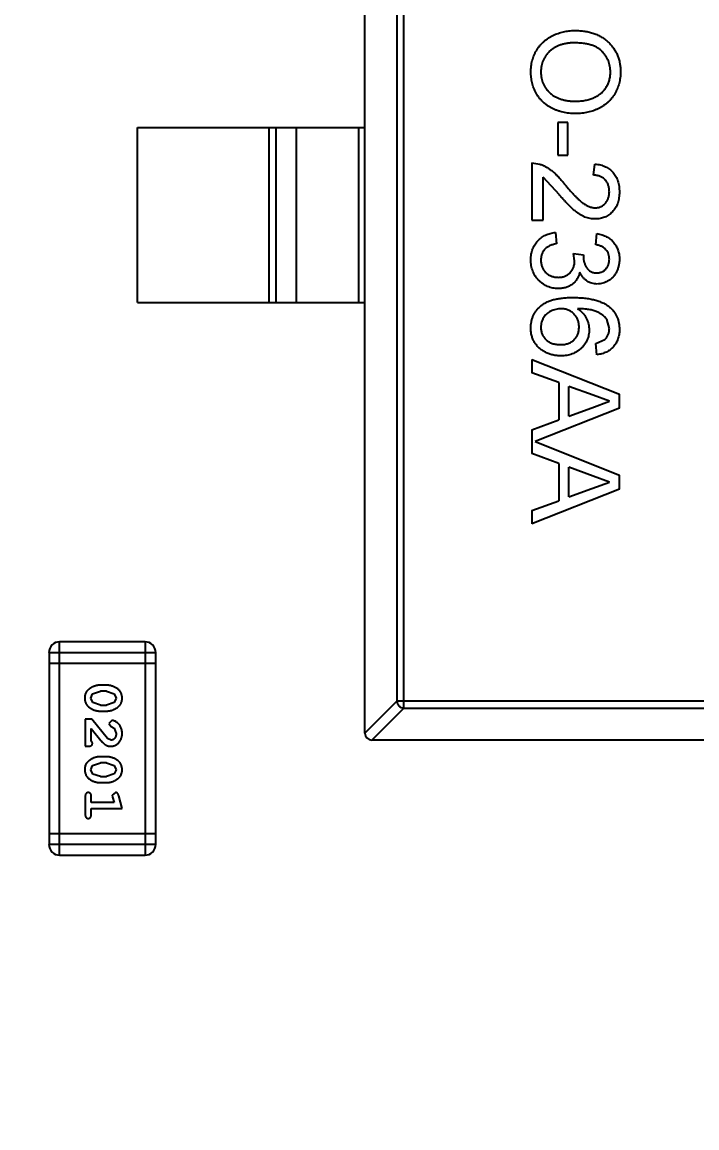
# Model space of a CAD drawing. Header units: inches. Extents: x 398 to 599, y 40 to 151.
# Drawn here: x 556.841 to 558.769, y 82.382 to 85.542 of the extents above; entities that cross this region are included whole.
import ezdxf

# ---------------------------------------------------------------- set-up
doc = ezdxf.new("R2010")
doc.units = ezdxf.units.IN
doc.header["$LTSCALE"] = 1.21
doc.header["$MEASUREMENT"] = 0
doc.header["$PDMODE"] = 3
doc.header["$PDSIZE"] = 0.3125
doc.layers.get('0').update_dxf_attribs({"linetype": 'CONTINUOUS'})
doc.layers.get('Defpoints').update_dxf_attribs({"linetype": 'CONTINUOUS'})
doc.layers.add('DIM', color=3, linetype='CONTINUOUS')
doc.styles.get("Standard").update_dxf_attribs({"font": 'txt', "width": 0.8})
doc.dimstyles.get("Standard").update_dxf_attribs({"dimtxt": 0.15625, "dimasz": 0.1875, "dimexe": 0.125, "dimexo": 0.0625, "dimgap": 0.09, "dimtad": 0, "dimtih": 1, "dimtoh": 1, "dimzin": 4, "dimdsep": 46, "dimtxsty": 'Standard', "dimblk": '_FILLED', "dimblk1": '_FILLED', "dimblk2": '_FILLED', "dimcen": 0.09, "dimazin": 1, "dimtp": 0.01, "dimtm": 0.01, "dimtfac": 1, "dimtofl": 0, "dimtmove": 0, "dimatfit": 3, "dimldrblk": '_FILLED', "dimfxl": 1, "dimtolj": 1, "dimtzin": 4, "dimarcsym": 0})

# ---------------------------------------------------------------- blocks, each defined once
blk = doc.blocks.new('_FILLED')
at = {"color": 0, "linetype": 'ByBlock'}
blk.add_solid([(0, 0), (-1, 0.1667), (-1, -0.1667)], dxfattribs=at)
blk = doc.blocks.new('*D71')
at = {"layer": 'Defpoints', "color": 0}
for p in [(570.261, 87.005), (553.751, 68.4022), (553.751, 64.8591)]:
    blk.add_point(p, dxfattribs=at)
at = {"layer": 'DIM', "color": 0, "lineweight": -2}
for p, q in [((570.261, 86.9425), (570.261, 64.7341)), ((553.751, 68.3397), (553.751, 64.7341)), ((555.751, 64.8591), (559.2494, 64.8591)), ((568.261, 64.8591), (564.7627, 64.8591))]:
    blk.add_line(p, q, dxfattribs=at)
at = {"layer": 'DIM', "color": 0, "lineweight": -2, "xscale": 2, "yscale": 2, "zscale": 2, "rotation": 180}
blk.add_blockref('_FILLED', (553.751, 64.8591), dxfattribs=at)
at = {"layer": 'DIM', "color": 0, "lineweight": -2, "xscale": 2, "yscale": 2, "zscale": 2}
blk.add_blockref('_FILLED', (570.261, 64.8591), dxfattribs=at)
at = {"layer": 'DIM', "color": 0, "insert": (562.006, 64.8591), "char_height": 2, "attachment_point": 5}
blk.add_mtext('\\A1;16.51', dxfattribs=at)

msp = doc.modelspace()

# ---------------------------------------------------------------- linework, layer by layer
at = {"color": 7, "linetype": 'Continuous'}
for p, q in [((557.8205, 83.5104), (557.8205, 86.4704)), ((557.9119, 86.3792), (557.9119, 83.6015)), ((557.9316, 83.5818), (557.9316, 86.3989)), ((557.1705, 84.7404), (557.1705, 85.2404)), ((557.1705, 85.2404), (557.8205, 85.2404)), ((557.5466, 84.7404), (557.5466, 85.2404)), ((557.5664, 85.2404), (557.5664, 84.7404)), ((557.6245, 85.2404), (557.6245, 84.7404)), ((557.8027, 84.7404), (557.8027, 85.2404)), ((558.3714, 85.2548), (558.3714, 85.1618)), ((558.4003, 85.2548), (558.3714, 85.2548)), ((558.4003, 85.1618), (558.4003, 85.2548)), ((558.3714, 85.1618), (558.4003, 85.1618)), ((558.2977, 85.1394), (558.2977, 84.9759)), ((558.2977, 85.1394), (558.3199, 85.136)), ((558.474, 85.1041), (558.4772, 85.1362)), ((558.3298, 84.9759), (558.3298, 85.0982)), ((558.3761, 85.0485), (558.3298, 85.0982)), ((558.2977, 84.9759), (558.3298, 84.9759)), ((558.365, 84.9407), (558.3682, 84.9086)), ((558.4804, 84.9054), (558.4836, 84.9374)), ((558.4163, 84.8801), (558.4451, 84.8767)), ((558.4197, 84.8593), (558.4163, 84.8801)), ((558.4451, 84.8767), (558.4448, 84.8721)), ((557.1705, 84.7404), (557.8205, 84.7404)), ((558.5189, 84.6656), (558.5115, 84.6929)), ((558.4804, 84.6233), (558.506, 84.6349)), ((558.4836, 84.5913), (558.4804, 84.6233)), ((558.2977, 84.5774), (558.2977, 84.54)), ((558.2977, 84.5774), (558.5477, 84.4782)), ((558.3746, 84.5116), (558.2977, 84.54)), ((558.3746, 84.5116), (558.3746, 84.405)), ((558.4035, 84.4156), (558.4035, 84.5009)), ((558.4727, 84.4754), (558.4035, 84.5009)), ((558.4692, 84.4399), (558.5189, 84.4583)), ((558.5189, 84.4583), (558.4727, 84.4754)), ((558.5477, 84.4384), (558.5477, 84.4782)), ((558.5477, 84.4384), (558.3072, 84.3429)), ((558.4035, 84.4156), (558.4692, 84.4399)), ((558.2977, 84.3765), (558.3746, 84.405)), ((558.2977, 84.3765), (558.2977, 84.3092)), ((558.3072, 84.3429), (558.5477, 84.2474)), ((558.3746, 84.2808), (558.2977, 84.3092)), ((558.3746, 84.2808), (558.3746, 84.1742)), ((558.4035, 84.1848), (558.4035, 84.2702)), ((558.4727, 84.2446), (558.4035, 84.2702)), ((558.5189, 84.2275), (558.4727, 84.2446)), ((558.5477, 84.2076), (558.5477, 84.2474)), ((558.5477, 84.2076), (558.2977, 84.1084)), ((558.4035, 84.1848), (558.4692, 84.2091)), ((558.4692, 84.2091), (558.5189, 84.2275)), ((558.2977, 84.1458), (558.3746, 84.1742)), ((558.2977, 84.1458), (558.2977, 84.1084)), ((556.9483, 83.1614), (556.9483, 83.771)), ((557.1922, 83.771), (556.9483, 83.771)), ((557.1922, 83.771), (557.1922, 83.1614)), ((556.9179, 83.7405), (556.9179, 83.1919)), ((556.9179, 83.7405), (557.2227, 83.7405)), ((557.2227, 83.1919), (557.2227, 83.7405)), ((556.9179, 83.7101), (557.2227, 83.7101)), ((557.0425, 83.6222), (557.0648, 83.6298)), ((557.0823, 83.6471), (557.0645, 83.6471)), ((557.082, 83.6298), (557.0648, 83.6298)), ((557.082, 83.6298), (557.1038, 83.6226)), ((557.0372, 83.61), (557.0425, 83.6222)), ((557.043, 83.5978), (557.0372, 83.61)), ((557.0648, 83.5905), (557.043, 83.5978)), ((557.1043, 83.5981), (557.082, 83.5905)), ((557.1038, 83.6226), (557.1096, 83.6102)), ((557.1096, 83.6102), (557.1043, 83.5981)), ((557.8205, 83.5101), (557.9119, 83.6015)), ((559.4291, 83.6015), (557.9119, 83.6015)), ((557.0645, 83.5732), (557.0823, 83.5732)), ((557.0648, 83.5905), (557.082, 83.5905)), ((557.9316, 83.5818), (557.8402, 83.4904)), ((557.9316, 83.5818), (559.4094, 83.5818)), ((557.0215, 83.5496), (557.0215, 83.4725)), ((557.0404, 83.5496), (557.0215, 83.5496)), ((557.0853, 83.4946), (557.0404, 83.5496)), ((557.0976, 83.5465), (557.0891, 83.5376)), ((557.0891, 83.5376), (557.0957, 83.5292)), ((557.0388, 83.4867), (557.0388, 83.5229)), ((557.0388, 83.5229), (557.0658, 83.4893)), ((557.0957, 83.5292), (557.1042, 83.5242)), ((557.1042, 83.5242), (557.1096, 83.5093)), ((557.0215, 83.4725), (557.0294, 83.4725)), ((557.0419, 83.4812), (557.0388, 83.4867)), ((557.0951, 83.4898), (557.0853, 83.4946)), ((559.5005, 83.4904), (557.8405, 83.4904)), ((557.0823, 83.4426), (557.0645, 83.4426)), ((557.0372, 83.4055), (557.0425, 83.4177)), ((557.0425, 83.4177), (557.0648, 83.4253)), ((557.082, 83.4253), (557.0648, 83.4253)), ((557.082, 83.4253), (557.1038, 83.4181)), ((557.1038, 83.4181), (557.1096, 83.4057)), ((557.043, 83.3932), (557.0372, 83.4055)), ((557.0648, 83.386), (557.043, 83.3932)), ((557.0648, 83.386), (557.082, 83.386)), ((557.1043, 83.3936), (557.082, 83.386)), ((557.1096, 83.4057), (557.1043, 83.3936)), ((557.0645, 83.3687), (557.0823, 83.3687)), ((557.0215, 83.3294), (557.0215, 83.2774)), ((557.0388, 83.3121), (557.0388, 83.3294)), ((557.1078, 83.3404), (557.0986, 83.3325)), ((557.0986, 83.3325), (557.0996, 83.3271)), ((557.0996, 83.3271), (557.1038, 83.3121)), ((557.1269, 83.2948), (557.117, 83.3313)), ((557.1038, 83.3121), (557.0388, 83.3121)), ((557.0388, 83.2774), (557.0388, 83.2948)), ((557.0388, 83.2948), (557.1269, 83.2948)), ((557.2227, 83.2224), (556.9179, 83.2224)), ((557.2227, 83.1919), (556.9179, 83.1919)), ((556.9483, 83.1614), (557.1922, 83.1614))]:
    msp.add_line(p, q, dxfattribs=at)
for centre, radius, start, end in [((553.751, 92.925), 23, 281.22586, 258.77532), ((553.751, 92.925), 22.75, 294.44334, 241.13427), ((556.9483, 83.7405), 0.0305, 90, 180), ((557.1922, 83.7405), 0.0305, 0, 90), ((557.8405, 83.5104), 0.02, 180, 270), ((556.9483, 83.1919), 0.0305, 180, 270), ((557.1922, 83.1919), 0.0305, 270, 0)]:
    msp.add_arc(centre, radius, start, end, dxfattribs=at)
for points, knots in [([(558.2945, 85.399), (558.2945, 85.4019), (558.2946, 85.4075), (558.2955, 85.416), (558.2968, 85.4242), (558.2986, 85.4321), (558.301, 85.4399), (558.3039, 85.4473), (558.3073, 85.4546), (558.3113, 85.4616), (558.3157, 85.4683), (558.3205, 85.4745), (558.3257, 85.4804), (558.3314, 85.4858), (558.3373, 85.4909), (558.3437, 85.4955), (558.3504, 85.4997), (558.3575, 85.5034), (558.3649, 85.5068), (558.3723, 85.5096), (558.3799, 85.5121), (558.3876, 85.5141), (558.3954, 85.5157), (558.4033, 85.5167), (558.4113, 85.5175), (558.4167, 85.5175), (558.4194, 85.5176)], [0, 0, 0, 0, 0.044697, 0.088534, 0.131409, 0.173814, 0.215715, 0.257247, 0.298848, 0.340604, 0.382029, 0.42297, 0.463632, 0.504048, 0.544591, 0.584964, 0.626265, 0.667979, 0.709943, 0.751382, 0.792619, 0.833948, 0.875008, 0.916446, 0.957907, 1, 1, 1, 1]), ([(558.4194, 85.5176), (558.4244, 85.5175), (558.4342, 85.5173), (558.4484, 85.5157), (558.4618, 85.5132), (558.4743, 85.5095), (558.486, 85.5048), (558.497, 85.4992), (558.507, 85.4924), (558.5161, 85.4846), (558.5242, 85.476), (558.5315, 85.4668), (558.5375, 85.4569), (558.5424, 85.4465), (558.5462, 85.4354), (558.5489, 85.4237), (558.5506, 85.4115), (558.5508, 85.4031), (558.5509, 85.3988)], [0, 0, 0, 0, 0.075226, 0.146575, 0.2145, 0.27953, 0.342403, 0.403496, 0.463762, 0.523864, 0.583252, 0.641302, 0.698898, 0.756295, 0.814628, 0.874325, 0.935783, 1, 1, 1, 1]), ([(558.419, 85.4823), (558.4154, 85.4823), (558.4084, 85.4822), (558.3981, 85.481), (558.3884, 85.4791), (558.3793, 85.4766), (558.3708, 85.4732), (558.3629, 85.4692), (558.3556, 85.4643), (558.3489, 85.4588), (558.3429, 85.4527), (558.3376, 85.4462), (558.3332, 85.4392), (558.3296, 85.4319), (558.3268, 85.4243), (558.3248, 85.4162), (558.3236, 85.4078), (558.3234, 85.4021), (558.3234, 85.3991)], [0, 0, 0, 0, 0.075964, 0.148125, 0.217201, 0.2833, 0.347202, 0.4093, 0.470426, 0.531588, 0.591739, 0.650258, 0.707303, 0.764208, 0.821148, 0.879119, 0.938423, 1, 1, 1, 1]), ([(558.5221, 85.3986), (558.522, 85.4014), (558.5219, 85.407), (558.5207, 85.4151), (558.5189, 85.423), (558.5163, 85.4306), (558.5129, 85.4378), (558.5088, 85.4448), (558.504, 85.4515), (558.4984, 85.4578), (558.492, 85.4637), (558.4844, 85.4687), (558.4759, 85.4729), (558.4665, 85.4764), (558.456, 85.4791), (558.4445, 85.4809), (558.4321, 85.4821), (558.4235, 85.4822), (558.419, 85.4823)], [0, 0, 0, 0, 0.055943, 0.110382, 0.164048, 0.216759, 0.269601, 0.323009, 0.377581, 0.433449, 0.490922, 0.550625, 0.613117, 0.679861, 0.751358, 0.828261, 0.910795, 1, 1, 1, 1]), ([(558.4223, 85.2804), (558.4192, 85.2804), (558.4131, 85.2806), (558.404, 85.2812), (558.3952, 85.2825), (558.3866, 85.2841), (558.3783, 85.2863), (558.3702, 85.2889), (558.3624, 85.292), (558.3548, 85.2955), (558.3476, 85.2995), (558.3409, 85.3039), (558.3345, 85.3087), (558.3286, 85.3139), (558.3232, 85.3195), (558.3183, 85.3256), (558.3137, 85.332), (558.3097, 85.3387), (558.3062, 85.3458), (558.303, 85.353), (558.3004, 85.3603), (558.2982, 85.3678), (558.2966, 85.3754), (558.2954, 85.3831), (558.2947, 85.391), (558.2946, 85.3963), (558.2945, 85.399)], [0, 0, 0, 0, 0.04756, 0.093962, 0.139112, 0.183626, 0.227457, 0.270703, 0.313611, 0.35626, 0.398366, 0.439557, 0.480045, 0.519888, 0.559658, 0.599421, 0.639208, 0.679668, 0.72002, 0.759859, 0.79956, 0.839199, 0.878956, 0.918794, 0.959083, 1, 1, 1, 1]), ([(558.3234, 85.3991), (558.3234, 85.3962), (558.3236, 85.3903), (558.3248, 85.3818), (558.3269, 85.3737), (558.3296, 85.3659), (558.3334, 85.3586), (558.3378, 85.3516), (558.3431, 85.3451), (558.3491, 85.339), (558.3559, 85.3335), (558.3634, 85.3287), (558.3717, 85.3247), (558.3805, 85.3213), (558.3901, 85.3188), (558.4003, 85.3169), (558.4112, 85.3158), (558.4187, 85.3157), (558.4226, 85.3157)], [0, 0, 0, 0, 0.061055, 0.119545, 0.176806, 0.232956, 0.288583, 0.344667, 0.401662, 0.46054, 0.520477, 0.581213, 0.643431, 0.707961, 0.775371, 0.846414, 0.921152, 1, 1, 1, 1]), ([(558.5509, 85.3988), (558.5509, 85.396), (558.5508, 85.3904), (558.55, 85.3821), (558.5487, 85.374), (558.5469, 85.3662), (558.5446, 85.3585), (558.5418, 85.3511), (558.5384, 85.3439), (558.5346, 85.3369), (558.5303, 85.3302), (558.5256, 85.3239), (558.5204, 85.318), (558.515, 85.3125), (558.509, 85.3075), (558.5027, 85.3028), (558.4959, 85.2986), (558.4888, 85.2948), (558.4813, 85.2914), (558.4736, 85.2885), (558.4657, 85.286), (558.4575, 85.2839), (558.449, 85.2824), (558.4403, 85.2812), (558.4314, 85.2806), (558.4254, 85.2805), (558.4223, 85.2804)], [0, 0, 0, 0, 0.043099, 0.085587, 0.126908, 0.167967, 0.20845, 0.249025, 0.289281, 0.33001, 0.370598, 0.410466, 0.450033, 0.489688, 0.529116, 0.569037, 0.609703, 0.650759, 0.692509, 0.734219, 0.776707, 0.819552, 0.863351, 0.907839, 0.953334, 1, 1, 1, 1]), ([(558.4226, 85.3157), (558.425, 85.3157), (558.4299, 85.3157), (558.437, 85.3163), (558.444, 85.317), (558.4506, 85.3181), (558.4571, 85.3196), (558.4633, 85.3212), (558.4693, 85.3233), (558.475, 85.3256), (558.4804, 85.3283), (558.4856, 85.3312), (558.4904, 85.3345), (558.4949, 85.338), (558.4991, 85.3419), (558.503, 85.346), (558.5065, 85.3504), (558.5097, 85.3551), (558.5127, 85.36), (558.5152, 85.3651), (558.5173, 85.3703), (558.519, 85.3757), (558.5204, 85.3812), (558.5214, 85.3869), (558.5219, 85.3927), (558.522, 85.3966), (558.5221, 85.3986)], [0, 0, 0, 0, 0.050852, 0.099752, 0.147438, 0.194086, 0.239171, 0.28334, 0.326577, 0.368936, 0.410572, 0.451051, 0.490877, 0.530044, 0.568937, 0.607578, 0.64642, 0.685679, 0.724799, 0.763513, 0.802173, 0.84074, 0.879649, 0.919071, 0.959098, 1, 1, 1, 1]), ([(558.3199, 85.136), (558.3229, 85.135), (558.3288, 85.1328), (558.3374, 85.1284), (558.346, 85.1233), (558.353, 85.1183), (558.3585, 85.1137), (558.3629, 85.1098), (558.3673, 85.1056), (558.3719, 85.1009), (558.3766, 85.0958), (558.3814, 85.0904), (558.3863, 85.0846), (558.3895, 85.0805), (558.3912, 85.0784)], [0, 0, 0, 0, 0.100388, 0.204407, 0.310686, 0.422157, 0.480685, 0.543238, 0.6095, 0.679555, 0.753841, 0.831641, 0.913813, 1, 1, 1, 1]), ([(558.4772, 85.1362), (558.48, 85.1358), (558.4854, 85.1352), (558.4933, 85.1336), (558.5006, 85.1314), (558.5075, 85.1287), (558.5138, 85.1254), (558.5197, 85.1216), (558.5249, 85.1171), (558.5297, 85.1122), (558.534, 85.1067), (558.5377, 85.1008), (558.5408, 85.0944), (558.5433, 85.0876), (558.5453, 85.0803), (558.5467, 85.0726), (558.5475, 85.0645), (558.5477, 85.0589), (558.5477, 85.056)], [0, 0, 0, 0, 0.070675, 0.137493, 0.201473, 0.262869, 0.32255, 0.380737, 0.43822, 0.495487, 0.553484, 0.611346, 0.670644, 0.731587, 0.794183, 0.859445, 0.928208, 1, 1, 1, 1]), ([(558.5189, 85.0567), (558.5188, 85.0585), (558.5187, 85.0619), (558.5182, 85.0668), (558.5173, 85.0716), (558.516, 85.076), (558.5143, 85.0802), (558.5122, 85.0841), (558.5098, 85.0878), (558.507, 85.0911), (558.5039, 85.0942), (558.5005, 85.0968), (558.4968, 85.099), (558.4928, 85.1008), (558.4885, 85.1023), (558.4839, 85.1034), (558.479, 85.1039), (558.4757, 85.1041), (558.474, 85.1041)], [0, 0, 0, 0, 0.070696, 0.138358, 0.20337, 0.2657, 0.327256, 0.386512, 0.445858, 0.505173, 0.56378, 0.622343, 0.680824, 0.739795, 0.800801, 0.864239, 0.930631, 1, 1, 1, 1]), ([(558.3912, 85.0784), (558.3939, 85.0752), (558.3991, 85.069), (558.4069, 85.0602), (558.4141, 85.0522), (558.4208, 85.0451), (558.4271, 85.0388), (558.4328, 85.0334), (558.4381, 85.0287), (558.443, 85.0248), (558.4476, 85.0215), (558.4521, 85.0188), (558.4566, 85.0165), (558.461, 85.0145), (558.4654, 85.013), (558.4698, 85.012), (558.4741, 85.0113), (558.477, 85.0112), (558.4784, 85.0112)], [0, 0, 0, 0, 0.11141, 0.214526, 0.309417, 0.396087, 0.474284, 0.544374, 0.60642, 0.660582, 0.709794, 0.756451, 0.800767, 0.843168, 0.884295, 0.923885, 0.962359, 1, 1, 1, 1]), ([(558.4784, 85.0112), (558.4798, 85.0112), (558.4826, 85.0113), (558.4866, 85.0119), (558.4905, 85.0128), (558.4941, 85.0143), (558.4977, 85.016), (558.501, 85.0182), (558.5042, 85.0208), (558.5072, 85.0238), (558.51, 85.027), (558.5123, 85.0306), (558.5144, 85.0343), (558.5161, 85.0383), (558.5173, 85.0426), (558.5182, 85.0471), (558.5187, 85.0518), (558.5188, 85.0551), (558.5189, 85.0567)], [0, 0, 0, 0, 0.061762, 0.121174, 0.179421, 0.236843, 0.294322, 0.353191, 0.412721, 0.474522, 0.537057, 0.599591, 0.662367, 0.725246, 0.790316, 0.857724, 0.927232, 1, 1, 1, 1]), ([(558.5477, 85.056), (558.5477, 85.0531), (558.5476, 85.0475), (558.5466, 85.0393), (558.545, 85.0316), (558.5429, 85.0243), (558.5401, 85.0174), (558.5367, 85.0111), (558.5326, 85.0052), (558.528, 84.9998), (558.5229, 84.9949), (558.5175, 84.9907), (558.5117, 84.9872), (558.5057, 84.9841), (558.4994, 84.9819), (558.4927, 84.9803), (558.4858, 84.9792), (558.4811, 84.9792), (558.4787, 84.9791)], [0, 0, 0, 0, 0.074712, 0.145539, 0.213339, 0.278615, 0.342094, 0.40389, 0.465063, 0.526577, 0.587328, 0.64638, 0.704345, 0.761672, 0.819418, 0.878039, 0.937796, 1, 1, 1, 1]), ([(558.4787, 84.9791), (558.4762, 84.9792), (558.4713, 84.9793), (558.4639, 84.9804), (558.4565, 84.9822), (558.4492, 84.9847), (558.4418, 84.988), (558.4343, 84.9922), (558.4267, 84.9975), (558.4201, 85.0025), (558.4147, 85.0072), (558.4102, 85.0113), (558.4054, 85.0161), (558.4001, 85.0214), (558.3947, 85.0274), (558.3887, 85.0338), (558.3825, 85.041), (558.3783, 85.0459), (558.3761, 85.0485)], [0, 0, 0, 0, 0.057945, 0.116018, 0.174826, 0.234683, 0.296827, 0.364061, 0.436192, 0.51426, 0.556976, 0.604856, 0.657675, 0.715751, 0.77884, 0.847501, 0.921228, 1, 1, 1, 1]), ([(558.2945, 84.8629), (558.2946, 84.8655), (558.2947, 84.8707), (558.2957, 84.8782), (558.2971, 84.8855), (558.2993, 84.8923), (558.302, 84.8989), (558.3055, 84.9051), (558.3095, 84.911), (558.3141, 84.9164), (558.3191, 84.9215), (558.3246, 84.926), (558.3305, 84.9298), (558.3366, 84.9332), (558.3432, 84.936), (558.3502, 84.9381), (558.3575, 84.9397), (558.3625, 84.9403), (558.365, 84.9407)], [0, 0, 0, 0, 0.067794, 0.133464, 0.196934, 0.258481, 0.319787, 0.380431, 0.44099, 0.502867, 0.564806, 0.625526, 0.685604, 0.746041, 0.807347, 0.869717, 0.93379, 1, 1, 1, 1]), ([(558.4836, 84.9374), (558.4861, 84.9369), (558.4909, 84.936), (558.498, 84.934), (558.5046, 84.9315), (558.5107, 84.9286), (558.5164, 84.9253), (558.5217, 84.9215), (558.5266, 84.9173), (558.531, 84.9127), (558.535, 84.9077), (558.5384, 84.9024), (558.5413, 84.8967), (558.5436, 84.8908), (558.5455, 84.8846), (558.5467, 84.8781), (558.5476, 84.8713), (558.5477, 84.8667), (558.5477, 84.8643)], [0, 0, 0, 0, 0.071036, 0.139343, 0.204958, 0.268332, 0.330129, 0.390664, 0.450861, 0.510587, 0.570374, 0.629455, 0.687994, 0.747581, 0.807839, 0.870034, 0.93381, 1, 1, 1, 1]), ([(558.3682, 84.9086), (558.3663, 84.9082), (558.3626, 84.9073), (558.3572, 84.9058), (558.3523, 84.9041), (558.3478, 84.902), (558.3437, 84.9), (558.34, 84.8976), (558.3367, 84.895), (558.3338, 84.8923), (558.3314, 84.8893), (558.3292, 84.886), (558.3274, 84.8826), (558.3259, 84.8788), (558.3248, 84.8749), (558.3239, 84.8707), (558.3234, 84.8663), (558.3234, 84.8633), (558.3234, 84.8617)], [0, 0, 0, 0, 0.082566, 0.15976, 0.233155, 0.301356, 0.365752, 0.426437, 0.484185, 0.539549, 0.593156, 0.647048, 0.701446, 0.757, 0.81384, 0.873058, 0.934963, 1, 1, 1, 1]), ([(558.5189, 84.8633), (558.5188, 84.866), (558.5186, 84.8712), (558.5167, 84.8786), (558.5137, 84.8853), (558.5101, 84.8903), (558.5067, 84.8938), (558.5039, 84.8962), (558.5007, 84.8984), (558.4972, 84.9003), (558.4934, 84.902), (558.4894, 84.9034), (558.485, 84.9046), (558.482, 84.9051), (558.4804, 84.9054)], [0, 0, 0, 0, 0.127797, 0.246795, 0.362284, 0.477652, 0.536237, 0.59559, 0.656344, 0.719085, 0.784349, 0.852876, 0.924551, 1, 1, 1, 1]), ([(558.3729, 84.7804), (558.3702, 84.7805), (558.3649, 84.7806), (558.3572, 84.7817), (558.3497, 84.7836), (558.3426, 84.7861), (558.3357, 84.7894), (558.3292, 84.7935), (558.323, 84.7983), (558.3172, 84.8037), (558.3119, 84.8097), (558.3072, 84.8161), (558.3033, 84.823), (558.3001, 84.8302), (558.2976, 84.8378), (558.2958, 84.8458), (558.2947, 84.8542), (558.2946, 84.86), (558.2945, 84.8629)], [0, 0, 0, 0, 0.063503, 0.124805, 0.18492, 0.244376, 0.303775, 0.364133, 0.425376, 0.488388, 0.551743, 0.61386, 0.67564, 0.737737, 0.800417, 0.864658, 0.930985, 1, 1, 1, 1]), ([(558.3234, 84.8617), (558.3234, 84.8599), (558.3234, 84.8563), (558.3242, 84.8512), (558.3252, 84.8462), (558.3269, 84.8416), (558.3289, 84.8372), (558.3314, 84.8332), (558.3343, 84.8293), (558.3376, 84.8259), (558.3413, 84.8227), (558.3452, 84.8199), (558.3494, 84.8176), (558.3537, 84.8157), (558.3583, 84.8143), (558.363, 84.8132), (558.368, 84.8125), (558.3714, 84.8125), (558.3732, 84.8124)], [0, 0, 0, 0, 0.069461, 0.135658, 0.19962, 0.261651, 0.322053, 0.38234, 0.443223, 0.50493, 0.56682, 0.6276, 0.687476, 0.747351, 0.808174, 0.870133, 0.933721, 1, 1, 1, 1]), ([(558.4448, 84.8721), (558.4449, 84.8692), (558.4451, 84.8634), (558.447, 84.855), (558.4499, 84.847), (558.4533, 84.8408), (558.4565, 84.8362), (558.4595, 84.8334), (558.4626, 84.8308), (558.4661, 84.8288), (558.4699, 84.8271), (558.4741, 84.8261), (558.4785, 84.8253), (558.4815, 84.8253), (558.4831, 84.8253)], [0, 0, 0, 0, 0.129789, 0.254605, 0.378435, 0.50292, 0.565018, 0.624848, 0.683448, 0.742765, 0.802757, 0.86522, 0.930779, 1, 1, 1, 1]), ([(558.4831, 84.8253), (558.4844, 84.8253), (558.4869, 84.8253), (558.4905, 84.8259), (558.494, 84.8267), (558.4973, 84.8279), (558.5004, 84.8294), (558.5033, 84.8312), (558.5062, 84.8334), (558.5087, 84.8359), (558.5112, 84.8386), (558.5132, 84.8416), (558.515, 84.8447), (558.5164, 84.8481), (558.5175, 84.8516), (558.5183, 84.8554), (558.5188, 84.8593), (558.5188, 84.862), (558.5189, 84.8633)], [0, 0, 0, 0, 0.065093, 0.127304, 0.188122, 0.247131, 0.306077, 0.365678, 0.426103, 0.487841, 0.550317, 0.611805, 0.672737, 0.734883, 0.79768, 0.862475, 0.929775, 1, 1, 1, 1]), ([(558.5477, 84.8643), (558.5476, 84.8611), (558.5474, 84.8547), (558.5457, 84.8452), (558.543, 84.8362), (558.5393, 84.8277), (558.5347, 84.8198), (558.5292, 84.8128), (558.5229, 84.8068), (558.5158, 84.8019), (558.5083, 84.7981), (558.5005, 84.7952), (558.4924, 84.7935), (558.4869, 84.7933), (558.4842, 84.7932)], [0, 0, 0, 0, 0.092054, 0.181008, 0.26913, 0.357137, 0.443549, 0.526433, 0.607453, 0.688385, 0.767854, 0.845531, 0.922529, 1, 1, 1, 1]), ([(558.3732, 84.8124), (558.3748, 84.8125), (558.3781, 84.8126), (558.3828, 84.8132), (558.3873, 84.8142), (558.3916, 84.8157), (558.3957, 84.8175), (558.3996, 84.8198), (558.4032, 84.8225), (558.4066, 84.8256), (558.4097, 84.829), (558.4123, 84.8327), (558.4146, 84.8366), (558.4165, 84.8407), (558.4179, 84.845), (558.419, 84.8496), (558.4196, 84.8544), (558.4197, 84.8577), (558.4197, 84.8593)], [0, 0, 0, 0, 0.067051, 0.13118, 0.193722, 0.254499, 0.314763, 0.375117, 0.436023, 0.498297, 0.560571, 0.621619, 0.681973, 0.742853, 0.804272, 0.867473, 0.932273, 1, 1, 1, 1]), ([(558.4346, 84.8273), (558.4341, 84.8255), (558.4332, 84.822), (558.4314, 84.817), (558.4292, 84.8122), (558.4268, 84.8077), (558.4239, 84.8036), (558.4208, 84.7997), (558.4172, 84.7961), (558.4133, 84.7929), (558.4092, 84.7899), (558.4047, 84.7874), (558.4001, 84.7852), (558.3951, 84.7834), (558.3899, 84.7821), (558.3845, 84.7811), (558.3788, 84.7805), (558.3749, 84.7804), (558.3729, 84.7804)], [0, 0, 0, 0, 0.065828, 0.128938, 0.190858, 0.251186, 0.310974, 0.37005, 0.429672, 0.489507, 0.549975, 0.610075, 0.670915, 0.732909, 0.796711, 0.861825, 0.929892, 1, 1, 1, 1]), ([(558.4842, 84.7932), (558.4816, 84.7933), (558.4764, 84.7935), (558.4689, 84.7952), (558.4618, 84.7979), (558.4551, 84.8017), (558.4489, 84.8065), (558.4434, 84.8125), (558.4385, 84.8194), (558.4359, 84.8246), (558.4346, 84.8273)], [0, 0, 0, 0, 0.121951, 0.240787, 0.35855, 0.479066, 0.601519, 0.727551, 0.859932, 1, 1, 1, 1]), ([(558.2945, 84.6671), (558.2946, 84.6703), (558.2948, 84.6765), (558.2961, 84.6855), (558.2983, 84.6942), (558.3014, 84.7023), (558.3053, 84.7101), (558.3101, 84.7173), (558.3159, 84.7242), (558.3225, 84.7305), (558.3301, 84.7363), (558.3389, 84.7412), (558.3488, 84.7455), (558.3598, 84.7489), (558.372, 84.7515), (558.3852, 84.7534), (558.3996, 84.7545), (558.4096, 84.7547), (558.4147, 84.7548)], [0, 0, 0, 0, 0.056157, 0.110133, 0.162537, 0.213912, 0.265146, 0.31651, 0.369179, 0.423123, 0.479276, 0.538691, 0.601978, 0.670125, 0.74365, 0.82281, 0.908261, 1, 1, 1, 1]), ([(558.4147, 84.7548), (558.4177, 84.7547), (558.4235, 84.7547), (558.432, 84.7543), (558.4402, 84.7539), (558.4482, 84.7531), (558.4558, 84.7522), (558.4631, 84.7509), (558.4701, 84.7496), (558.4768, 84.748), (558.4832, 84.7462), (558.4892, 84.7441), (558.495, 84.742), (558.5005, 84.7395), (558.5057, 84.7369), (558.5105, 84.7339), (558.5151, 84.7309), (558.5179, 84.7286), (558.5193, 84.7275)], [0, 0, 0, 0, 0.080034, 0.157854, 0.232564, 0.304731, 0.374384, 0.441663, 0.506048, 0.568692, 0.628715, 0.687238, 0.743227, 0.797567, 0.850239, 0.901629, 0.951067, 1, 1, 1, 1]), ([(558.3807, 84.7227), (558.3782, 84.7226), (558.3732, 84.7224), (558.3658, 84.7211), (558.3586, 84.7189), (558.3516, 84.7158), (558.3451, 84.7121), (558.3394, 84.7076), (558.3345, 84.7026), (558.3304, 84.697), (558.3273, 84.6908), (558.325, 84.6841), (558.3236, 84.677), (558.3234, 84.6721), (558.3234, 84.6696)], [0, 0, 0, 0, 0.086177, 0.171222, 0.257573, 0.34515, 0.431508, 0.513644, 0.593539, 0.672806, 0.752058, 0.831493, 0.913823, 1, 1, 1, 1]), ([(558.4323, 84.6708), (558.4323, 84.6726), (558.4322, 84.6761), (558.4315, 84.6812), (558.4304, 84.6861), (558.4288, 84.6909), (558.4268, 84.6954), (558.4244, 84.6997), (558.4214, 84.7038), (558.4181, 84.7077), (558.4144, 84.7112), (558.4105, 84.7143), (558.4062, 84.7169), (558.4016, 84.7191), (558.3968, 84.7207), (558.3917, 84.7218), (558.3863, 84.7226), (558.3826, 84.7227), (558.3807, 84.7227)], [0, 0, 0, 0, 0.064812, 0.127718, 0.189086, 0.249562, 0.309738, 0.370215, 0.431085, 0.493911, 0.55657, 0.617553, 0.678119, 0.739063, 0.801665, 0.864956, 0.93089, 1, 1, 1, 1]), ([(558.4282, 84.7227), (558.4309, 84.7208), (558.4361, 84.7171), (558.4429, 84.7106), (558.4486, 84.7035), (558.4532, 84.6957), (558.4568, 84.6876), (558.4593, 84.6792), (558.4609, 84.6706), (558.4611, 84.6649), (558.4612, 84.662)], [0, 0, 0, 0, 0.13549, 0.265229, 0.390778, 0.51542, 0.638317, 0.759642, 0.878902, 1, 1, 1, 1]), ([(558.5115, 84.6929), (558.5097, 84.6949), (558.5062, 84.6992), (558.4996, 84.7048), (558.492, 84.7098), (558.4848, 84.7135), (558.4784, 84.7161), (558.4729, 84.7178), (558.4669, 84.7192), (558.4603, 84.7204), (558.4531, 84.7214), (558.4453, 84.7221), (558.437, 84.7226), (558.4312, 84.7227), (558.4282, 84.7227)], [0, 0, 0, 0, 0.088609, 0.181893, 0.280787, 0.38702, 0.444107, 0.506454, 0.574396, 0.647656, 0.726426, 0.811458, 0.90278, 1, 1, 1, 1]), ([(558.5193, 84.7275), (558.5216, 84.7255), (558.5261, 84.7215), (558.5318, 84.7147), (558.5368, 84.7075), (558.5408, 84.6996), (558.5439, 84.6913), (558.5461, 84.6825), (558.5475, 84.6731), (558.5476, 84.6667), (558.5477, 84.6635)], [0, 0, 0, 0, 0.125625, 0.247619, 0.368528, 0.488104, 0.609878, 0.735382, 0.864448, 1, 1, 1, 1]), ([(558.379, 84.6201), (558.381, 84.6202), (558.385, 84.6202), (558.3907, 84.6209), (558.3961, 84.6219), (558.4012, 84.6235), (558.4059, 84.6253), (558.4103, 84.6277), (558.4144, 84.6305), (558.4181, 84.6337), (558.4215, 84.6372), (558.4244, 84.6411), (558.4269, 84.6453), (558.4289, 84.6498), (558.4304, 84.6546), (558.4315, 84.6598), (558.4322, 84.6652), (558.4323, 84.6689), (558.4323, 84.6708)], [0, 0, 0, 0, 0.072229, 0.141252, 0.207439, 0.270245, 0.331238, 0.391254, 0.450152, 0.509008, 0.567734, 0.625726, 0.683708, 0.742407, 0.803094, 0.865865, 0.931379, 1, 1, 1, 1]), ([(558.38, 84.5881), (558.3762, 84.5882), (558.3686, 84.5885), (558.3573, 84.5904), (558.3465, 84.5936), (558.3379, 84.5974), (558.3314, 84.6009), (558.3268, 84.6039), (558.3224, 84.6071), (558.3183, 84.6104), (558.3147, 84.6141), (558.3112, 84.618), (558.3081, 84.6221), (558.3052, 84.6265), (558.3027, 84.631), (558.3005, 84.6357), (558.2986, 84.6406), (558.2972, 84.6456), (558.2959, 84.6508), (558.2951, 84.6561), (558.2946, 84.6615), (558.2945, 84.6652), (558.2945, 84.6671)], [0, 0, 0, 0, 0.088899, 0.17544, 0.261633, 0.34801, 0.390819, 0.432814, 0.473776, 0.514166, 0.554107, 0.594121, 0.63362, 0.673585, 0.71348, 0.75336, 0.792891, 0.833007, 0.873643, 0.914893, 0.95695, 1, 1, 1, 1]), ([(558.3234, 84.6696), (558.3234, 84.6678), (558.3235, 84.6643), (558.3242, 84.6592), (558.3254, 84.6543), (558.327, 84.6497), (558.3291, 84.6453), (558.3317, 84.6412), (558.3348, 84.6374), (558.3383, 84.6338), (558.3422, 84.6306), (558.3465, 84.6278), (558.351, 84.6254), (558.356, 84.6235), (558.3613, 84.622), (558.3669, 84.6209), (558.3729, 84.6202), (558.377, 84.6202), (558.379, 84.6201)], [0, 0, 0, 0, 0.063965, 0.124854, 0.184383, 0.242748, 0.2999, 0.357059, 0.415719, 0.475258, 0.535508, 0.596291, 0.657728, 0.721052, 0.786261, 0.853834, 0.925318, 1, 1, 1, 1]), ([(558.4612, 84.662), (558.4611, 84.6594), (558.461, 84.6545), (558.4599, 84.6472), (558.4581, 84.6402), (558.4557, 84.6335), (558.4524, 84.6271), (558.4485, 84.6209), (558.4439, 84.6151), (558.4386, 84.6096), (558.4328, 84.6045), (558.4265, 84.6001), (558.4197, 84.5964), (558.4126, 84.5934), (558.405, 84.591), (558.3971, 84.5893), (558.3887, 84.5883), (558.383, 84.5882), (558.38, 84.5881)], [0, 0, 0, 0, 0.061347, 0.121203, 0.179863, 0.238152, 0.296252, 0.35519, 0.415676, 0.478379, 0.541524, 0.603977, 0.666513, 0.729491, 0.79371, 0.859736, 0.928449, 1, 1, 1, 1]), ([(558.5477, 84.6635), (558.5477, 84.661), (558.5476, 84.6562), (558.5468, 84.6492), (558.5454, 84.6425), (558.5436, 84.6362), (558.5411, 84.6302), (558.5382, 84.6245), (558.5348, 84.6192), (558.5308, 84.6142), (558.5263, 84.6097), (558.5214, 84.6056), (558.5161, 84.602), (558.5104, 84.5988), (558.5043, 84.5962), (558.4978, 84.594), (558.4908, 84.5924), (558.4861, 84.5917), (558.4836, 84.5913)], [0, 0, 0, 0, 0.068499, 0.134572, 0.198208, 0.259784, 0.319951, 0.379508, 0.438814, 0.498497, 0.558182, 0.617438, 0.677522, 0.737959, 0.80033, 0.86409, 0.930622, 1, 1, 1, 1]), ([(558.506, 84.6349), (558.5071, 84.636), (558.5091, 84.638), (558.5117, 84.6414), (558.5139, 84.645), (558.5157, 84.6488), (558.5171, 84.6527), (558.5181, 84.6568), (558.5188, 84.6611), (558.5188, 84.6641), (558.5189, 84.6656)], [0, 0, 0, 0, 0.128545, 0.252818, 0.375212, 0.497113, 0.618546, 0.742222, 0.869458, 1, 1, 1, 1]), ([(557.0645, 83.6471), (557.0635, 83.6471), (557.0613, 83.6471), (557.0582, 83.6468), (557.055, 83.6463), (557.0519, 83.6456), (557.0489, 83.6447), (557.0459, 83.6436), (557.0429, 83.6423), (557.04, 83.6409), (557.0373, 83.6393), (557.0348, 83.6377), (557.0325, 83.636), (557.0303, 83.6344), (557.0285, 83.6327), (557.0268, 83.631), (557.0254, 83.6292), (557.0238, 83.6269), (557.0222, 83.6237), (557.0209, 83.6195), (557.0201, 83.6149), (557.02, 83.6117), (557.0199, 83.6101)], [0, 0, 0, 0, 0.049886, 0.09882, 0.148132, 0.19689, 0.246038, 0.295176, 0.345305, 0.395692, 0.445312, 0.491875, 0.535813, 0.577009, 0.616081, 0.652689, 0.687585, 0.720206, 0.785062, 0.85223, 0.923759, 1, 1, 1, 1]), ([(557.1269, 83.6103), (557.1269, 83.6118), (557.1268, 83.6146), (557.1261, 83.6187), (557.1249, 83.6225), (557.1234, 83.6261), (557.1213, 83.6294), (557.1188, 83.6324), (557.1158, 83.6352), (557.1124, 83.6377), (557.1088, 83.6399), (557.1052, 83.6418), (557.1014, 83.6435), (557.0977, 83.6448), (557.0939, 83.6459), (557.09, 83.6466), (557.0862, 83.6471), (557.0836, 83.6471), (557.0823, 83.6471)], [0, 0, 0, 0, 0.06692, 0.130834, 0.19258, 0.252759, 0.312631, 0.373411, 0.436359, 0.501894, 0.568244, 0.632472, 0.69556, 0.757163, 0.818592, 0.878885, 0.939235, 1, 1, 1, 1]), ([(557.0199, 83.6101), (557.02, 83.6087), (557.02, 83.6058), (557.0207, 83.6017), (557.0219, 83.5979), (557.0235, 83.5943), (557.0255, 83.591), (557.028, 83.588), (557.0309, 83.5852), (557.0343, 83.5827), (557.0379, 83.5805), (557.0416, 83.5786), (557.0453, 83.5769), (557.0491, 83.5755), (557.0529, 83.5745), (557.0567, 83.5737), (557.0606, 83.5733), (557.0632, 83.5732), (557.0645, 83.5732)], [0, 0, 0, 0, 0.067217, 0.131051, 0.19272, 0.252824, 0.312745, 0.373449, 0.436041, 0.501494, 0.567761, 0.632087, 0.695096, 0.757109, 0.817993, 0.878657, 0.939311, 1, 1, 1, 1]), ([(557.0823, 83.5732), (557.0833, 83.5732), (557.0855, 83.5733), (557.0887, 83.5736), (557.0918, 83.5741), (557.0949, 83.5748), (557.098, 83.5757), (557.101, 83.5768), (557.104, 83.5781), (557.1068, 83.5796), (557.1096, 83.5812), (557.1121, 83.5828), (557.1144, 83.5845), (557.1165, 83.5861), (557.1184, 83.5879), (557.12, 83.5896), (557.1215, 83.5913), (557.123, 83.5937), (557.1246, 83.5968), (557.1259, 83.601), (557.1267, 83.6056), (557.1268, 83.6087), (557.1269, 83.6103)], [0, 0, 0, 0, 0.049855, 0.099516, 0.148482, 0.19758, 0.246804, 0.296268, 0.346517, 0.397047, 0.446826, 0.49336, 0.537801, 0.579207, 0.617974, 0.654833, 0.689171, 0.722088, 0.786392, 0.853518, 0.924186, 1, 1, 1, 1]), ([(557.9119, 83.6015), (557.912, 83.5989), (557.9131, 83.5939), (557.9176, 83.5874), (557.924, 83.583), (557.9291, 83.5819), (557.9316, 83.5818)], [0, 0, 0, 0, 0.249032, 0.5, 0.750968, 1, 1, 1, 1]), ([(557.1269, 83.5092), (557.1268, 83.5109), (557.1267, 83.5142), (557.1259, 83.5192), (557.1244, 83.5239), (557.1224, 83.5284), (557.12, 83.5326), (557.1171, 83.5362), (557.1139, 83.5394), (557.1103, 83.5419), (557.1068, 83.5438), (557.1034, 83.5453), (557.1004, 83.5462), (557.0985, 83.5464), (557.0976, 83.5465)], [0, 0, 0, 0, 0.098286, 0.193983, 0.289056, 0.384352, 0.477435, 0.566197, 0.652355, 0.737986, 0.818188, 0.887401, 0.94802, 1, 1, 1, 1]), ([(557.0941, 83.4725), (557.0952, 83.4726), (557.0974, 83.4726), (557.1007, 83.4731), (557.1038, 83.4739), (557.1068, 83.475), (557.1096, 83.4765), (557.1123, 83.4783), (557.1149, 83.4804), (557.1174, 83.4828), (557.1196, 83.4854), (557.1216, 83.4883), (557.1232, 83.4913), (557.1246, 83.4945), (557.1256, 83.498), (557.1264, 83.5015), (557.1268, 83.5053), (557.1269, 83.5079), (557.1269, 83.5092)], [0, 0, 0, 0, 0.060981, 0.120256, 0.178148, 0.236115, 0.293993, 0.352864, 0.413358, 0.476056, 0.539296, 0.602396, 0.665116, 0.728325, 0.792919, 0.859317, 0.928302, 1, 1, 1, 1]), ([(557.1096, 83.5093), (557.1095, 83.5079), (557.1095, 83.5052), (557.1086, 83.5014), (557.1072, 83.498), (557.1053, 83.4951), (557.103, 83.4928), (557.1006, 83.4911), (557.0979, 83.49), (557.096, 83.4899), (557.0951, 83.4898)], [0, 0, 0, 0, 0.156344, 0.299348, 0.4327, 0.561, 0.682299, 0.791883, 0.89611, 1, 1, 1, 1]), ([(557.0294, 83.4725), (557.0304, 83.4725), (557.0324, 83.4726), (557.0351, 83.473), (557.0374, 83.4737), (557.0391, 83.4748), (557.0404, 83.4761), (557.0413, 83.4776), (557.0419, 83.4793), (557.0419, 83.4805), (557.0419, 83.4812)], [0, 0, 0, 0, 0.1844, 0.34094, 0.473574, 0.586824, 0.690029, 0.789175, 0.890445, 1, 1, 1, 1]), ([(557.0658, 83.4893), (557.0666, 83.4884), (557.0681, 83.4867), (557.0703, 83.4843), (557.0724, 83.4822), (557.0744, 83.4804), (557.0763, 83.4787), (557.078, 83.4774), (557.0797, 83.4763), (557.0817, 83.4752), (557.0843, 83.4741), (557.0875, 83.4732), (557.0908, 83.4726), (557.093, 83.4726), (557.0941, 83.4725)], [0, 0, 0, 0, 0.103002, 0.197728, 0.285279, 0.365235, 0.437224, 0.502446, 0.560545, 0.611446, 0.707576, 0.80349, 0.900532, 1, 1, 1, 1]), ([(557.0645, 83.4426), (557.0635, 83.4426), (557.0613, 83.4426), (557.0582, 83.4423), (557.055, 83.4418), (557.0519, 83.4411), (557.0489, 83.4402), (557.0459, 83.4391), (557.0429, 83.4378), (557.04, 83.4363), (557.0373, 83.4348), (557.0348, 83.4331), (557.0325, 83.4315), (557.0303, 83.4299), (557.0285, 83.4282), (557.0268, 83.4265), (557.0254, 83.4247), (557.0238, 83.4224), (557.0222, 83.4192), (557.0209, 83.415), (557.0201, 83.4104), (557.02, 83.4072), (557.0199, 83.4056)], [0, 0, 0, 0, 0.049886, 0.09882, 0.148132, 0.19689, 0.246038, 0.295176, 0.345305, 0.395692, 0.445312, 0.491875, 0.535813, 0.577009, 0.616081, 0.652689, 0.687585, 0.720206, 0.785062, 0.85223, 0.923759, 1, 1, 1, 1]), ([(557.1269, 83.4058), (557.1269, 83.4073), (557.1268, 83.4101), (557.1261, 83.4142), (557.1249, 83.418), (557.1234, 83.4216), (557.1213, 83.4249), (557.1188, 83.4279), (557.1158, 83.4307), (557.1124, 83.4332), (557.1088, 83.4354), (557.1052, 83.4373), (557.1014, 83.439), (557.0977, 83.4403), (557.0939, 83.4414), (557.09, 83.4421), (557.0862, 83.4425), (557.0836, 83.4426), (557.0823, 83.4426)], [0, 0, 0, 0, 0.06692, 0.130834, 0.19258, 0.252759, 0.312631, 0.373411, 0.436359, 0.501894, 0.568244, 0.632472, 0.69556, 0.757163, 0.818592, 0.878885, 0.939235, 1, 1, 1, 1]), ([(557.0199, 83.4056), (557.02, 83.4041), (557.02, 83.4013), (557.0207, 83.3972), (557.0219, 83.3934), (557.0235, 83.3898), (557.0255, 83.3865), (557.028, 83.3835), (557.0309, 83.3806), (557.0343, 83.3782), (557.0379, 83.376), (557.0416, 83.374), (557.0453, 83.3724), (557.0491, 83.371), (557.0529, 83.37), (557.0567, 83.3692), (557.0606, 83.3688), (557.0632, 83.3687), (557.0645, 83.3687)], [0, 0, 0, 0, 0.067217, 0.131051, 0.19272, 0.252824, 0.312745, 0.373449, 0.436041, 0.501494, 0.567761, 0.632087, 0.695096, 0.757109, 0.817993, 0.878657, 0.939311, 1, 1, 1, 1]), ([(557.0823, 83.3687), (557.0833, 83.3687), (557.0855, 83.3688), (557.0887, 83.369), (557.0918, 83.3696), (557.0949, 83.3702), (557.098, 83.3712), (557.101, 83.3723), (557.104, 83.3736), (557.1068, 83.3751), (557.1096, 83.3767), (557.1121, 83.3783), (557.1144, 83.38), (557.1165, 83.3816), (557.1184, 83.3833), (557.12, 83.385), (557.1215, 83.3868), (557.123, 83.3892), (557.1246, 83.3923), (557.1259, 83.3965), (557.1267, 83.401), (557.1268, 83.4042), (557.1269, 83.4058)], [0, 0, 0, 0, 0.049855, 0.099516, 0.148482, 0.19758, 0.246804, 0.296268, 0.346517, 0.397047, 0.446826, 0.49336, 0.537801, 0.579207, 0.617974, 0.654833, 0.689171, 0.722088, 0.786392, 0.853518, 0.924186, 1, 1, 1, 1]), ([(557.0301, 83.3404), (557.0295, 83.3403), (557.0283, 83.3403), (557.0267, 83.3398), (557.0252, 83.3389), (557.0238, 83.3378), (557.0227, 83.3362), (557.022, 83.3343), (557.0215, 83.3319), (557.0215, 83.3303), (557.0215, 83.3294)], [0, 0, 0, 0, 0.115051, 0.223278, 0.329269, 0.437893, 0.554681, 0.682591, 0.83103, 1, 1, 1, 1]), ([(557.0388, 83.3294), (557.0388, 83.3303), (557.0387, 83.3319), (557.0383, 83.3343), (557.0375, 83.3362), (557.0364, 83.3378), (557.0351, 83.3389), (557.0336, 83.3398), (557.0319, 83.3403), (557.0307, 83.3403), (557.0301, 83.3404)], [0, 0, 0, 0, 0.169102, 0.317658, 0.446239, 0.563118, 0.671828, 0.776546, 0.884858, 1, 1, 1, 1]), ([(557.117, 83.3313), (557.1168, 83.3322), (557.1163, 83.3337), (557.1154, 83.3358), (557.1145, 83.3375), (557.1135, 83.3386), (557.1123, 83.3394), (557.111, 83.34), (557.1095, 83.3403), (557.1084, 83.3404), (557.1078, 83.3404)], [0, 0, 0, 0, 0.187321, 0.344927, 0.475328, 0.579604, 0.674244, 0.773631, 0.882025, 1, 1, 1, 1]), ([(557.0215, 83.2774), (557.0215, 83.2766), (557.0215, 83.2749), (557.022, 83.2725), (557.0227, 83.2706), (557.0238, 83.269), (557.0251, 83.2679), (557.0267, 83.267), (557.0283, 83.2665), (557.0295, 83.2665), (557.0301, 83.2664)], [0, 0, 0, 0, 0.169012, 0.317488, 0.445429, 0.560977, 0.67065, 0.776666, 0.88492, 1, 1, 1, 1]), ([(557.0301, 83.2664), (557.0307, 83.2665), (557.0319, 83.2665), (557.0336, 83.267), (557.0351, 83.2679), (557.0364, 83.269), (557.0375, 83.2706), (557.0383, 83.2725), (557.0387, 83.2749), (557.0388, 83.2766), (557.0388, 83.2774)], [0, 0, 0, 0, 0.11517, 0.223509, 0.328254, 0.438012, 0.553651, 0.682263, 0.830856, 1, 1, 1, 1])]:
    msp.add_open_spline(points, degree=3, knots=knots, dxfattribs=at)

# ---------------------------------------------------------------- dimensions: what is measured, and where the dimension line sits
at = {"layer": 'DIM'}
dim = msp.add_linear_dim(base=(553.751, 64.8591), p1=(570.261, 87.005), p2=(553.751, 68.4022), dimstyle='Standard', override={"dimtxt": 2, "dimasz": 2, "dimtih": 0, "dimtoh": 0, "dimzin": 0, "dimcen": 0.198, "dimadec": 0, "dimazin": 0, "dimtp": 0, "dimtm": 0, "dimtdec": 4, "dimtzin": 0}, dxfattribs=at)
dim.commit()
dim.dimension.update_dxf_attribs({"geometry": '*D71', "text_midpoint": (562.006, 64.8591)})

doc.saveas('drawing.dxf')
